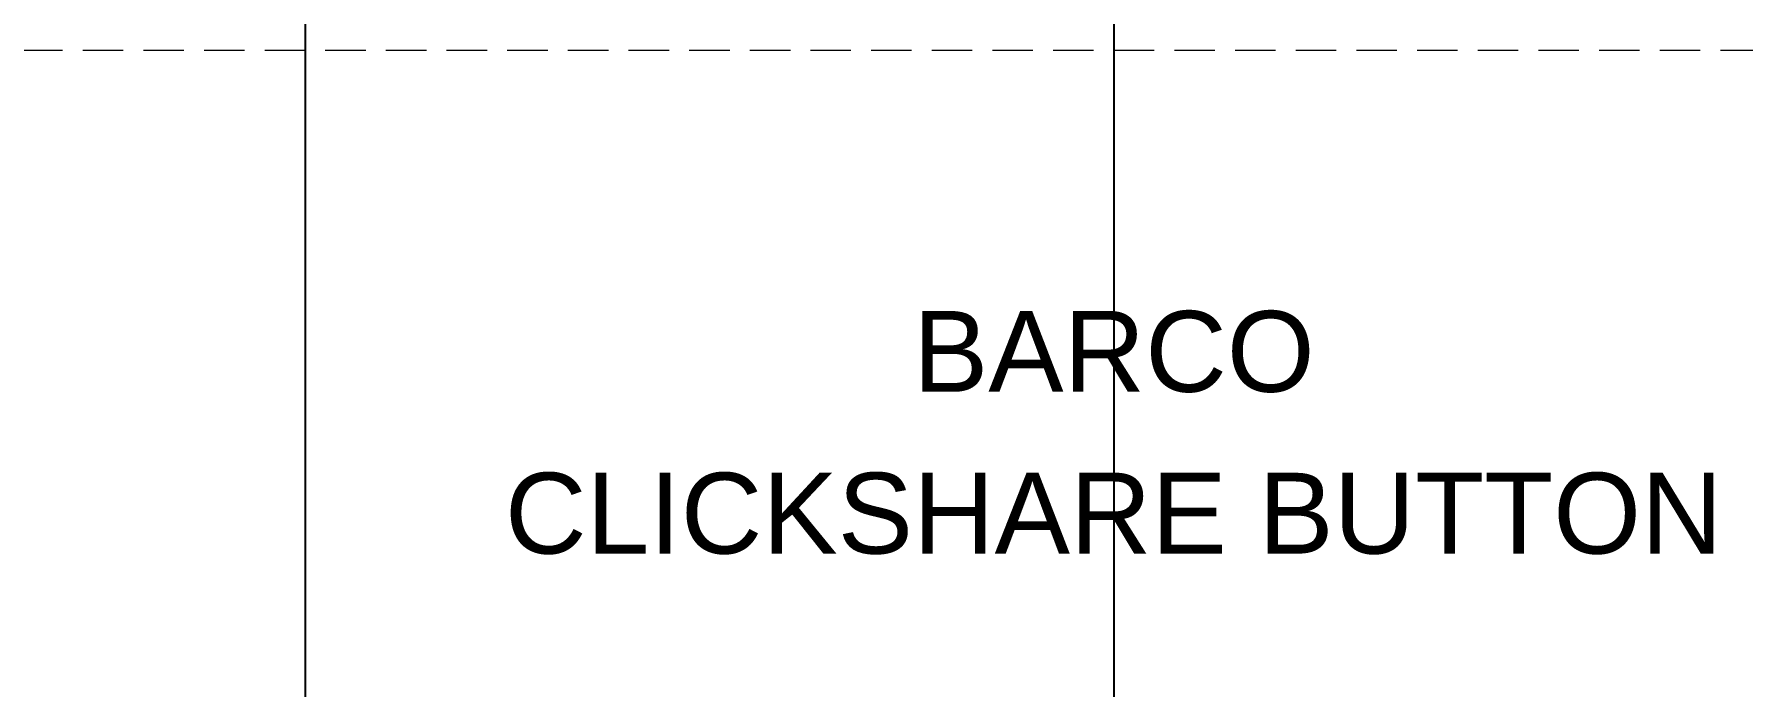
# Model space of a CAD drawing. Header units: millimetres. Extents: x -71336 to -35435, y -26189 to 22712.
# Drawn here: x -37425.4 to -37372.6, y -5673.6 to -5653.5 of the extents above; entities that cross this region are included whole.
import ezdxf
from ezdxf.enums import TextEntityAlignment as Align

# ---------------------------------------------------------------- set-up
doc = ezdxf.new("R2010")
doc.units = ezdxf.units.MM
doc.linetypes.add('DASHED2', pattern=[0.375, 0.25, -0.125])
doc.layers.add('SC - Equipment', color=7, linetype='Continuous', lineweight=13)
doc.layers.add('SC - Xlines', color=252, linetype='Continuous', plot=False)
doc.styles.get("Standard").update_dxf_attribs({"font": 'arial.ttf', "height": 35})

# ---------------------------------------------------------------- blocks, each defined once
blk = doc.blocks.new('BARCO CLICKSHARE BUTTON WITH TEXT - SCHEMATIC')
at = {"ltscale": 5}
for tag, p in [('MAKE', (0, 10.975)), ('MODEL', (0, 5.975))]:
    blk.add_attdef(tag, text='', height=2.5, dxfattribs=at).set_placement(p, align=Align.MIDDLE_CENTER)
at = {"ltscale": 5, "flags": 1}
for tag, p in [('ROOM_TYPE', (45, -5)), ('LOCATION', (45, -10)), ('RACK_EQUIPMENT_(Y/N)', (45, -15)), ('IP_(Y/N)', (45, -30)), ('POE(WATT)', (45, -35)), ('AMP(@240V)', (45, -40)), ('WATT', (45, -45)), ('BTU/H', (45, -50)), ('WEIGHT(KG)', (45, -55)), ('TRANSFORMER_TAPS', (45, -60))]:
    blk.add_attdef(tag, p, '', height=2.5, dxfattribs=at)
for tag, p in [('DESCRIPTION', (56.961, -23.892)), ('BRACKET', (53.155, -63.495))]:
    blk.add_attdef(tag, text='', height=2.5, dxfattribs=at).set_placement(p, align=Align.MIDDLE_CENTER)

msp = doc.modelspace()

# ---------------------------------------------------------------- linework, layer by layer
at = {"layer": 'SC - Equipment', "color": 251, "linetype": 'DASHED2', "ltscale": 5, "true_color": 0x636466}
msp.add_lwpolyline([(-37334.559, -5653.968), (-37599.559, -5653.968), (-37599.56, -5838.968), (-37334.561, -5838.968)], close=True, dxfattribs=at)
at = {"layer": 'SC - Xlines', "color": 250, "ltscale": 5}
msp.add_lwpolyline([(-37417.06, -4973.255), (-37417.06, -5912.151)], dxfattribs=at)
at = {"layer": 'SC - Xlines', "ltscale": 5}
msp.add_lwpolyline([(-37392.06, -4973.253), (-37392.06, -5912.151)], dxfattribs=at)

# ---------------------------------------------------------------- block references
at = {"ltscale": 5}
msp.add_blockref('BARCO CLICKSHARE BUTTON WITH TEXT - SCHEMATIC', (-37392.06, -5674.246), dxfattribs=at).add_auto_attribs({'MAKE': 'BARCO', 'MODEL': 'CLICKSHARE BUTTON'})

doc.saveas('drawing.dxf')
